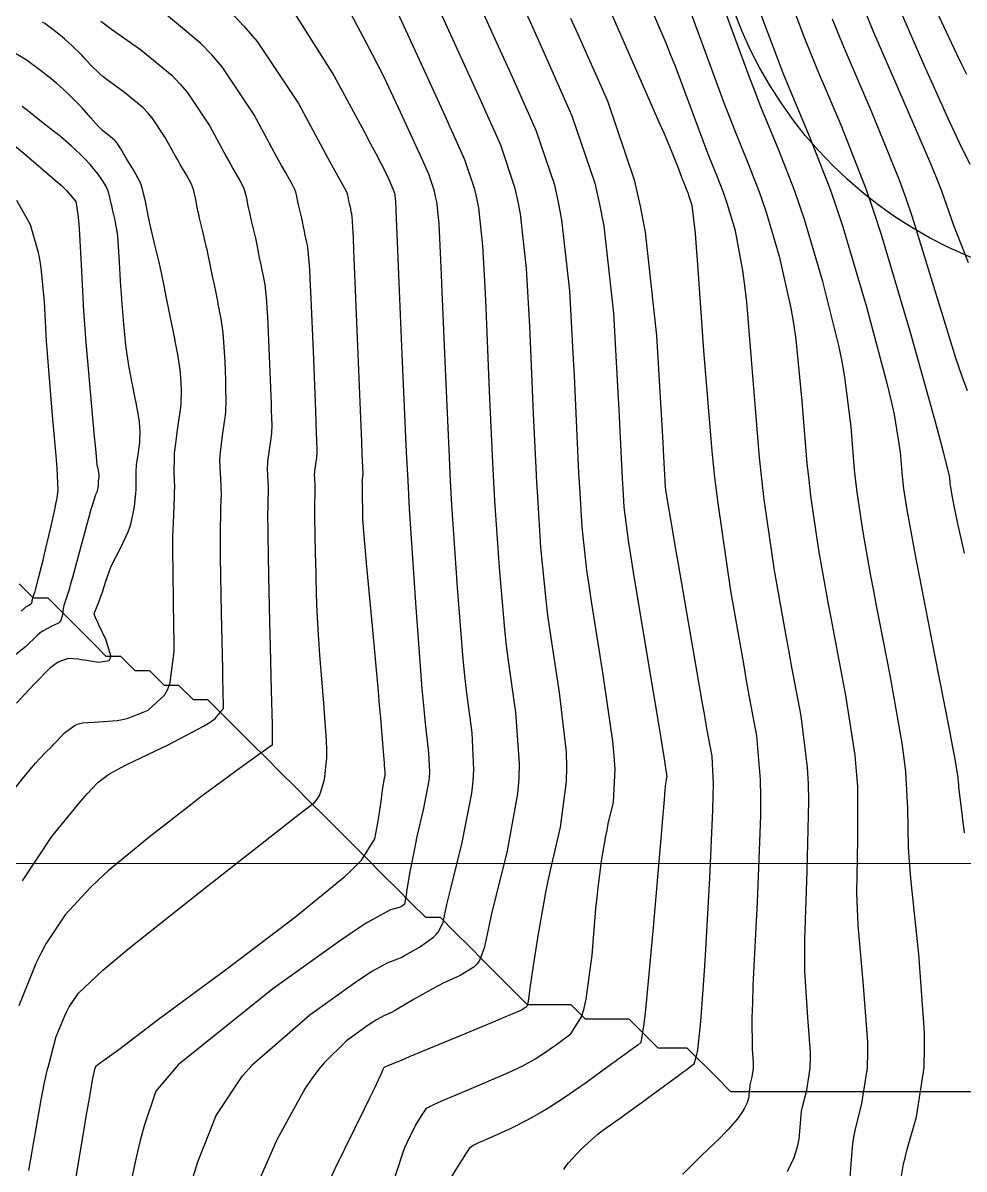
# Model space of a CAD drawing. Header units: metres. Extents: x 837117 to 838477, y 1189012 to 1191015.
# Drawn here: x 837595.3 to 837660.1, y 1189992.8 to 1190071.8 of the extents above; entities that cross this region are included whole.
import ezdxf

# ---------------------------------------------------------------- set-up
doc = ezdxf.new("R2010")
doc.units = ezdxf.units.M
doc.header["$LTSCALE"] = 0.3
for name, color, linetype in [('CIRCULOS', 60, 'Continuous'), ('COTAS 10', 1, 'Continuous'), ('COTAS INT', 252, 'Continuous')]:
    doc.layers.add(name, color=color, linetype=linetype)
doc.layers.add('COORD', color=7, linetype='Continuous', lineweight=20)
doc.layers.add('DRENAJE', color=5, linetype='Continuous', lineweight=25)

msp = doc.modelspace()

# ---------------------------------------------------------------- linework, layer by layer
at = {"layer": 'CIRCULOS'}
msp.add_circle((837671.564, 1190082.47), 29, dxfattribs=at)
at = {"layer": 'COORD'}
msp.add_line((837476.514, 1190013.872), (838476.514, 1190013.872), dxfattribs=at)
at = {"layer": 'COTAS 10'}
for points, elevation in [([(837645.565, 1190073.886), (837647.22, 1190069.439), (837647.652, 1190068.329), (837648.073, 1190067.271), (837649.5, 1190063.886), (837650.922, 1190060.244), (837651.34, 1190059.024), (837651.768, 1190057.713), (837653.403, 1190052.212), (837654.794, 1190046.967), (837655.069, 1190045.817), (837655.296, 1190044.799), (837655.72, 1190042.212), (837655.856, 1190040.548), (837655.903, 1190040.112), (837655.953, 1190039.686), (837656.167, 1190038.236), (837656.606, 1190035.862), (837656.799, 1190034.854), (837657.022, 1190033.693), (837658.086, 1190028.236), (837659.101, 1190023.019), (837659.294, 1190022.011), (837659.448, 1190021.191), (837659.689, 1190019.806), (837659.707, 1190019.472), (837659.721, 1190019.315), (837659.74, 1190019.13), (837659.839, 1190018.227), (837660.122, 1190015.996)], 1700), ([(837607.052, 1189992.287), (837607.382, 1189993.335), (837608.656, 1189996.525), (837610.454, 1189999.243), (837611.116, 1189999.995), (837611.121, 1190000), (837615.085, 1190003.454), (837618.164, 1190005.654), (837618.797, 1190006.084), (837619.336, 1190006.437), (837620.487, 1190007.065), (837621.142, 1190007.301), (837621.366, 1190007.406), (837621.609, 1190007.529), (837622.644, 1190008.118), (837623.596, 1190008.808), (837623.787, 1190008.994), (837623.946, 1190009.178), (837624.258, 1190009.826), (837624.525, 1190011.055), (837624.655, 1190011.605), (837624.809, 1190012.246), (837625.571, 1190015.318), (837626.237, 1190018.709), (837626.33, 1190019.55), (837626.385, 1190020.349), (837626.256, 1190022.882), (837625.866, 1190025.788), (837625.757, 1190026.823), (837625.648, 1190027.957), (837625.247, 1190032.882), (837624.873, 1190038.584), (837624.781, 1190040.207), (837624.693, 1190041.851), (837624.417, 1190047.948), (837624.202, 1190053.268), (837624.154, 1190054.421), (837624.109, 1190055.436), (837623.987, 1190057.948), (837623.822, 1190059.446), (837623.75, 1190059.822), (837623.668, 1190060.182), (837623.276, 1190061.341), (837622.697, 1190062.637), (837622.496, 1190063.083), (837622.277, 1190063.566), (837621.341, 1190065.625), (837620.178, 1190068.068), (837619.816, 1190068.794), (837619.436, 1190069.541), (837617.922, 1190072.416)], 1680), ([(837632.581, 1189992.797), (837632.716, 1189993.028), (837632.883, 1189993.268), (837633.757, 1189994.198), (837634.706, 1189995.04), (837634.921, 1189995.223), (837635.114, 1189995.385), (837635.64, 1189995.789), (837635.958, 1189996.003), (837636.02, 1189996.046), (837636.071, 1189996.08), (837636.163, 1189996.144), (837636.204, 1189996.174), (837636.223, 1189996.187), (837636.245, 1189996.203), (837636.351, 1189996.278), (837636.821, 1189996.619), (837637.073, 1189996.802), (837637.377, 1189997.024), (837638.915, 1189998.143), (837640.461, 1189999.274), (837640.771, 1189999.502), (837641.03, 1189999.694), (837641.429, 1190000), (837641.537, 1190000.083), (837641.711, 1190000.621), (837641.761, 1190000.908), (837641.811, 1190001.254), (837641.994, 1190003.002), (837642.205, 1190005.815), (837642.271, 1190006.833), (837642.342, 1190007.954), (837642.626, 1190012.866), (837642.836, 1190017.553), (837642.859, 1190018.532), (837642.867, 1190019.373), (837642.772, 1190021.262), (837642.422, 1190023.179), (837642.271, 1190024.038), (837642.095, 1190025.039), (837641.262, 1190029.84), (837640.435, 1190034.634), (837640.264, 1190035.631), (837640.117, 1190036.484), (837639.793, 1190038.371), (837639.66, 1190039.168), (837639.633, 1190039.334), (837639.612, 1190039.476), (837639.57, 1190039.793), (837639.559, 1190039.959), (837639.557, 1190040.006), (837639.554, 1190040.054), (837639.546, 1190040.231), (837639.454, 1190041.875), (837639.399, 1190042.847), (837639.331, 1190044.044), (837638.976, 1190050.231), (837638.189, 1190057.363), (837637.849, 1190059.154), (837637.456, 1190060.865), (837635.592, 1190066.384), (837633.561, 1190070.96), (837633.062, 1190072.076)], 1690), ([(837660.313, 1190068.204), (837659.955, 1190068.914), (837659.592, 1190069.652), (837658.247, 1190072.553)], 1710), ([(837595.328, 1190012.685), (837597.339, 1190015.729), (837599.093, 1190017.885), (837599.462, 1190018.323), (837599.781, 1190018.692), (837600.51, 1190019.454), (837600.873, 1190019.737), (837600.962, 1190019.804), (837601.044, 1190019.867), (837601.299, 1190020.054), (837602.057, 1190020.46), (837602.458, 1190020.66), (837602.941, 1190020.899), (837605.377, 1190022.081), (837607.767, 1190023.331), (837608.222, 1190023.614), (837608.587, 1190023.869), (837609.158, 1190024.56), (837609.127, 1190025.871), (837609.113, 1190026.518), (837609.097, 1190027.287), (837609.016, 1190031.086), (837608.949, 1190034.997), (837608.942, 1190035.835), (837608.939, 1190036.568), (837608.969, 1190038.334), (837609.001, 1190039.359), (837609, 1190039.625), (837608.994, 1190039.883), (837608.935, 1190040.753), (837608.905, 1190041.651), (837608.917, 1190041.927), (837608.938, 1190042.215), (837609.086, 1190043.355), (837609.25, 1190044.464), (837609.281, 1190044.732), (837609.305, 1190044.984), (837609.339, 1190045.755), (837609.321, 1190046.571), (837609.312, 1190046.852), (837609.302, 1190047.157), (837609.253, 1190048.454), (837609.176, 1190049.788), (837609.148, 1190050.115), (837609.118, 1190050.425), (837608.983, 1190051.389), (837608.833, 1190052.195), (837608.793, 1190052.404), (837608.753, 1190052.607), (837608.612, 1190053.288), (837608.474, 1190053.943), (837608.436, 1190054.13), (837608.398, 1190054.318), (837608.261, 1190055.017), (837608.099, 1190055.802), (837608.044, 1190056.046), (837607.986, 1190056.3), (837607.742, 1190057.311), (837607.501, 1190058.323), (837607.445, 1190058.577), (837607.394, 1190058.821), (837607.247, 1190059.608), (837607.081, 1190060.297), (837607.018, 1190060.478), (837606.947, 1190060.655), (837606.628, 1190061.26), (837606.176, 1190062.013), (837606.022, 1190062.283), (837605.855, 1190062.58), (837605.145, 1190063.873), (837604.234, 1190065.241), (837603.94, 1190065.585), (837603.628, 1190065.914), (837602.348, 1190066.973), (837601.139, 1190067.847), (837600.871, 1190068.058), (837600.633, 1190068.256), (837600.015, 1190068.858), (837599.563, 1190069.373), (837599.429, 1190069.514), (837599.292, 1190069.656), (837598.767, 1190070.165), (837598.225, 1190070.652), (837598.077, 1190070.779), (837597.93, 1190070.903), (837597.407, 1190071.323), (837596.862, 1190071.719), (837596.701, 1190071.828)], 1670)]:
    msp.add_lwpolyline(points, dxfattribs=dict(at, elevation=elevation))
at = {"layer": 'COTAS INT'}
for points, elevation in [([(837628.643, 1190075.376), (837630.335, 1190071.639), (837630.819, 1190070.564), (837631.308, 1190069.47), (837633.128, 1190065.376), (837634.698, 1190060.729), (837635.029, 1190059.288), (837635.316, 1190057.779), (837635.978, 1190051.775), (837636.286, 1190046.322), (837636.35, 1190045.162), (837636.404, 1190044.154), (837636.52, 1190041.775), (837636.582, 1190040.413), (837636.602, 1190040.046), (837636.622, 1190039.684), (837636.706, 1190038.411), (837636.998, 1190036.12), (837637.151, 1190035.116), (837637.335, 1190033.951), (837638.257, 1190028.411), (837639.155, 1190023.088), (837639.323, 1190022.062), (837639.457, 1190021.229), (837639.651, 1190019.836), (837639.621, 1190019.705), (837639.613, 1190019.669), (837639.606, 1190019.632), (837639.582, 1190019.496), (837639.553, 1190019.228), (837639.542, 1190019.108), (837639.529, 1190018.967), (837639.475, 1190018.29), (837639.321, 1190016.446), (837639.246, 1190015.569), (837639.156, 1190014.533), (837638.716, 1190009.468), (837638.264, 1190004.54), (837638.167, 1190003.591), (837638.083, 1190002.822), (837637.88, 1190001.542), (837637.661, 1190001.371), (837637.566, 1190001.3), (837637.456, 1190001.219), (837636.934, 1190000.844), (837636.276, 1190000.369), (837636.08, 1190000.226), (837635.878, 1190000.078), (837635.772, 1190000), (837635.098, 1189999.502), (837634.227, 1189998.868), (837633.967, 1189998.684), (837633.7, 1189998.497), (837632.667, 1189997.788), (837631.604, 1189997.097), (837631.318, 1189996.921), (837631.034, 1189996.752), (837630.039, 1189996.193), (837629.057, 1189995.693), (837628.781, 1189995.561), (837628.504, 1189995.432), (837627.491, 1189994.988), (837626.648, 1189994.613), (837626.478, 1189994.528), (837626.336, 1189994.451), (837626.053, 1189994.241), (837625.766, 1189993.786), (837625.621, 1189993.556), (837625.448, 1189993.279), (837624.585, 1189991.902)], 1688), ([(837620.838, 1189991.955), (837621.471, 1189993.866), (837621.638, 1189994.305), (837621.802, 1189994.705), (837622.365, 1189995.824), (837622.899, 1189996.676), (837622.974, 1189996.795), (837623.122, 1189997.03), (837623.625, 1189997.287), (837623.923, 1189997.421), (837624.291, 1189997.582), (837626.192, 1189998.387), (837628.184, 1189999.23), (837628.609, 1189999.414), (837628.978, 1189999.577), (837629.851, 1189999.988), (837629.872, 1190000), (837630.375, 1190000.283), (837630.524, 1190000.372), (837630.675, 1190000.465), (837631.236, 1190000.829), (837631.863, 1190001.265), (837632.057, 1190001.403), (837632.259, 1190001.548), (837633.061, 1190002.137), (837633.805, 1190003.358), (837633.971, 1190003.902), (837634.119, 1190004.535), (837634.511, 1190007.567), (837634.784, 1190010.782), (837634.858, 1190011.531), (837634.93, 1190012.219), (837635.185, 1190014.196), (837635.459, 1190015.755), (837635.543, 1190016.18), (837635.631, 1190016.603), (837635.98, 1190018.105), (837636.096, 1190020.376), (837636.037, 1190021.283), (837635.939, 1190022.311), (837635.256, 1190027.028), (837634.468, 1190031.911), (837634.303, 1190033.043), (837634.161, 1190034.079), (837633.841, 1190037.028), (837633.685, 1190039.409), (837633.646, 1190040.087), (837633.61, 1190040.773), (837633.354, 1190046.432), (837633.301, 1190047.477), (837633.242, 1190048.601), (837632.98, 1190053.318), (837632.442, 1190058.196), (837632.21, 1190059.421), (837631.94, 1190060.592), (837630.665, 1190064.367), (837629.055, 1190067.981), (837628.575, 1190069.051), (837628.08, 1190070.15), (837626.166, 1190074.367)], 1686), ([(837647.624, 1190074.758), (837649.14, 1190070.727), (837649.572, 1190069.637), (837650.009, 1190068.558), (837651.633, 1190064.758), (837653.374, 1190060.299), (837653.886, 1190058.805), (837654.41, 1190057.199), (837656.411, 1190050.463), (837658.093, 1190044.386), (837658.415, 1190043.195), (837658.676, 1190042.217), (837659.103, 1190040.463), (837659.132, 1190040.115), (837659.142, 1190040.023), (837659.152, 1190039.934), (837659.197, 1190039.63), (837659.294, 1190039.108), (837659.337, 1190038.882), (837659.388, 1190038.619), (837659.63, 1190037.375), (837660.121, 1190035.258)], 1702), ([(837640.702, 1190074.159), (837642.141, 1190070.217), (837643.636, 1190066.151), (837643.985, 1190065.231), (837644.307, 1190064.4), (837645.235, 1190062.141), (837646.019, 1190060.135), (837646.249, 1190059.462), (837646.485, 1190058.74), (837647.386, 1190055.708), (837648.197, 1190052.13), (837648.377, 1190051.062), (837648.537, 1190049.961), (837648.953, 1190045.708), (837649.305, 1190041.415), (837649.426, 1190040.289), (837649.556, 1190039.19), (837650.107, 1190035.446), (837650.765, 1190031.743), (837650.963, 1190030.669), (837651.167, 1190029.575), (837651.96, 1190025.446), (837652.594, 1190021.327), (837652.699, 1190020.238), (837652.772, 1190019.171), (837652.78, 1190015.505), (837652.722, 1190011.822), (837652.755, 1190010.745), (837652.808, 1190009.644), (837653.176, 1190005.457), (837653.466, 1190001.568), (837653.47, 1190000.653), (837653.448, 1190000), (837653.441, 1189999.809), (837653.063, 1189997.346), (837652.587, 1189995.489), (837652.497, 1189995.027), (837652.425, 1189994.587), (837652.316, 1189993.186), (837652.223, 1189991.911)], 1696), ([(837595.742, 1189992.73), (837596.604, 1189997.608), (837596.816, 1189998.671), (837597.015, 1189999.609), (837597.118, 1190000), (837597.633, 1190001.954), (837598.197, 1190003.346), (837598.361, 1190003.682), (837598.528, 1190003.997), (837599.162, 1190004.956), (837600.845, 1190006.524), (837601.675, 1190007.222), (837602.662, 1190008.035), (837607.537, 1190011.927), (837612.34, 1190015.697), (837613.28, 1190016.433), (837614.052, 1190017.037), (837615.433, 1190018.106), (837615.708, 1190018.467), (837615.782, 1190018.624), (837615.855, 1190018.806), (837616.111, 1190019.666), (837616.252, 1190021.138), (837616.253, 1190021.704), (837616.236, 1190022.34), (837616.036, 1190025.211), (837615.778, 1190028.223), (837615.725, 1190028.948), (837615.679, 1190029.625), (837615.58, 1190031.675), (837615.534, 1190033.447), (837615.521, 1190033.948), (837615.509, 1190034.455), (837615.468, 1190036.322), (837615.44, 1190037.936), (837615.437, 1190038.282), (837615.436, 1190038.584), (837615.448, 1190039.312), (837615.461, 1190039.735), (837615.461, 1190039.845), (837615.458, 1190039.952), (837615.434, 1190040.311), (837615.422, 1190040.681), (837615.427, 1190040.795), (837615.436, 1190040.914), (837615.497, 1190041.384), (837615.564, 1190041.842), (837615.577, 1190041.953), (837615.587, 1190042.057), (837615.601, 1190042.375), (837615.558, 1190043.581), (837615.533, 1190044.245), (837615.501, 1190045.051), (837615.336, 1190049.157), (837615.159, 1190053.284), (837615.119, 1190054.105), (837615.083, 1190054.786), (837614.987, 1190056.082), (837614.919, 1190056.449), (837614.9, 1190056.544), (837614.882, 1190056.636), (837614.818, 1190056.946), (837614.755, 1190057.244), (837614.721, 1190057.414), (837614.658, 1190057.732), (837614.584, 1190058.09), (837614.56, 1190058.201), (837614.533, 1190058.316), (837614.422, 1190058.776), (837614.312, 1190059.237), (837614.287, 1190059.353), (837614.264, 1190059.463), (837614.197, 1190059.822), (837614.121, 1190060.135), (837614.093, 1190060.218), (837614.06, 1190060.298), (837613.915, 1190060.574), (837613.406, 1190061.479), (837613.144, 1190061.956), (837612.83, 1190062.532), (837611.259, 1190065.432), (837609.06, 1190068.734), (837608.35, 1190069.564), (837607.596, 1190070.357), (837604.507, 1190072.915)], 1674), ([(837620.731, 1190073.358), (837622.35, 1190069.854), (837623.989, 1190066.248), (837624.372, 1190065.401), (837624.724, 1190064.62), (837625.739, 1190062.35), (837626.425, 1190060.319), (837626.57, 1190059.689), (837626.695, 1190059.029), (837626.985, 1190056.404), (837627.153, 1190053.158), (837627.203, 1190052.106), (837627.253, 1190050.989), (837627.443, 1190046.404), (837627.665, 1190041.491), (837627.736, 1190040.167), (837627.81, 1190038.859), (837628.111, 1190034.264), (837628.485, 1190029.998), (837628.606, 1190028.896), (837628.734, 1190027.829), (837629.256, 1190024.264), (837629.508, 1190020.757), (837629.465, 1190019.727), (837629.374, 1190018.671), (837628.638, 1190014.644), (837627.76, 1190011.078), (837627.579, 1190010.313), (837627.425, 1190009.644), (837627.093, 1190008.033), (837626.746, 1190007.15), (837626.581, 1190006.941), (837626.387, 1190006.747), (837625.441, 1190006.173), (837624.262, 1190005.632), (837623.922, 1190005.459), (837623.576, 1190005.276), (837622.275, 1190004.528), (837621.147, 1190003.862), (837620.909, 1190003.73), (837620.705, 1190003.621), (837620.236, 1190003.414), (837619.679, 1190003.11), (837619.419, 1190002.94), (837619.113, 1190002.732), (837617.625, 1190001.669), (837616.07, 1190000.143), (837615.97, 1190000), (837615.8, 1189999.829), (837615.282, 1189999.131), (837614.758, 1189998.351), (837612.817, 1189994.854), (837611.079, 1189990.868)], 1682), ([(837623.689, 1190073.359), (837625.824, 1190068.661), (837626.331, 1190067.538), (837626.803, 1190066.492), (837628.202, 1190063.359), (837629.183, 1190060.455), (837629.39, 1190059.555), (837629.569, 1190058.613), (837629.983, 1190054.861), (837630.198, 1190050.879), (837630.252, 1190049.792), (837630.303, 1190048.711), (837630.469, 1190044.861), (837630.638, 1190041.132), (837630.691, 1190040.127), (837630.748, 1190039.134), (837630.976, 1190035.646), (837631.323, 1190032.038), (837631.454, 1190030.969), (837631.601, 1190029.87), (837632.256, 1190025.646), (837632.724, 1190021.534), (837632.751, 1190020.505), (837632.735, 1190019.524), (837632.309, 1190016.374), (837631.642, 1190013.5), (837631.473, 1190012.692), (837631.312, 1190011.878), (837630.788, 1190008.895), (837630.399, 1190006.395), (837630.322, 1190005.886), (837630.259, 1190005.456), (837630.142, 1190004.565), (837630.102, 1190004.252), (837630.087, 1190004.187), (837630.07, 1190004.131), (837629.993, 1190004.005), (837629.91, 1190003.944), (837629.889, 1190003.929), (837629.869, 1190003.915), (837629.805, 1190003.87), (837629.747, 1190003.833), (837629.731, 1190003.823), (837629.716, 1190003.814), (837629.662, 1190003.784), (837628.899, 1190003.46), (837628.436, 1190003.266), (837627.865, 1190003.027), (837624.894, 1190001.786), (837621.934, 1190000.55), (837621.369, 1190000.314), (837620.914, 1190000.123), (837620.621, 1190000), (837620.191, 1189999.819), (837620.181, 1189999.804), (837620.177, 1189999.797), (837620.171, 1189999.788), (837620.144, 1189999.745), (837620.11, 1189999.677), (837620.1, 1189999.652), (837620.09, 1189999.626), (837620.051, 1189999.509), (837619.531, 1189998.408), (837619.217, 1189997.761), (837618.83, 1189996.965), (837616.817, 1189992.853), (837614.715, 1189988.279)], 1684), ([(837635.569, 1190073.003), (837637.393, 1190068.89), (837639.096, 1190065.007), (837639.447, 1190064.192), (837639.747, 1190063.49), (837640.397, 1190061.894), (837640.674, 1190061.14), (837640.739, 1190060.969), (837640.798, 1190060.815), (837640.97, 1190060.397), (837641.116, 1190060.025), (837641.158, 1190059.9), (837641.202, 1190059.766), (837641.369, 1190059.205), (837641.6, 1190057.292), (837641.684, 1190056.307), (837641.777, 1190055.124), (837642.185, 1190049.205), (837642.754, 1190042.281), (837642.948, 1190040.465), (837643.158, 1190038.693), (837644.047, 1190032.657), (837644.925, 1190027.625), (837645.127, 1190026.485), (837645.312, 1190025.456), (837645.835, 1190022.657), (837646.088, 1190019.635), (837646.104, 1190018.465), (837646.096, 1190017.151), (837645.87, 1190011.203), (837645.588, 1190005.462), (837645.545, 1190004.278), (837645.516, 1190003.269), (837645.538, 1190001.093), (837645.606, 1190000.173), (837645.607, 1190000), (837645.607, 1189999.956), (837645.601, 1189999.756), (837645.511, 1189999.174), (837645.398, 1189998.734), (837645.377, 1189998.625), (837645.36, 1189998.521), (837645.334, 1189998.189), (837645.312, 1189997.887), (837645.298, 1189997.802), (837645.28, 1189997.716), (837645.183, 1189997.401), (837645.007, 1189997.035), (837644.938, 1189996.917), (837644.861, 1189996.793), (837644.512, 1189996.286), (837643.885, 1189995.562), (837643.633, 1189995.3), (837643.347, 1189995.012), (837642.03, 1189993.752), (837640.76, 1189992.475)], 1692), ([(837647.969, 1189992.672), (837648.43, 1189993.627), (837648.682, 1189994.453), (837648.73, 1189994.677), (837648.768, 1189994.899), (837648.825, 1189995.687), (837648.893, 1189996.554), (837648.937, 1189996.826), (837648.993, 1189997.112), (837649.287, 1189998.26), (837649.521, 1189999.783), (837649.528, 1190000), (837649.539, 1190000.305), (837649.536, 1190000.87), (837649.357, 1190003.275), (837649.162, 1190006.456), (837649.15, 1190007.512), (837649.155, 1190008.642), (837649.325, 1190013.354), (837649.434, 1190018.161), (837649.401, 1190019.351), (837649.341, 1190020.481), (837648.897, 1190024.052), (837648.24, 1190027.515), (837648.045, 1190028.577), (837647.845, 1190029.684), (837647.077, 1190034.052), (837646.357, 1190038.941), (837646.187, 1190040.377), (837646.03, 1190041.848), (837645.569, 1190047.456), (837645.157, 1190052.542), (837645.03, 1190053.684), (837644.898, 1190054.711), (837644.377, 1190057.456), (837643.844, 1190059.253), (837643.704, 1190059.681), (837643.567, 1190060.08), (837643.103, 1190061.269), (837642.553, 1190062.608), (837642.362, 1190063.1), (837642.155, 1190063.646), (837641.269, 1190066.055), (837640.225, 1190068.825), (837639.918, 1190069.597), (837639.603, 1190070.371), (837638.401, 1190073.188)], 1694), ([(837655.796, 1189992.222), (837655.954, 1189993.189), (837656.054, 1189993.612), (837656.18, 1189994.103), (837656.839, 1189996.432), (837657.362, 1189999.835), (837657.368, 1190000), (837657.402, 1190001.002), (837657.396, 1190002.265), (837656.996, 1190007.639), (837656.455, 1190012.831), (837656.36, 1190013.979), (837656.29, 1190015.003), (837656.234, 1190017.656), (837656.11, 1190020.181), (837655.996, 1190021.124), (837655.847, 1190022.173), (837655.023, 1190026.841), (837654.095, 1190031.634), (837653.881, 1190032.762), (837653.686, 1190033.802), (837653.137, 1190036.841), (837652.755, 1190039.438), (837652.664, 1190040.2), (837652.581, 1190040.981), (837652.336, 1190043.96), (837651.917, 1190047.38), (837651.723, 1190048.44), (837651.495, 1190049.548), (837650.394, 1190053.96), (837649.127, 1190058.226), (837648.795, 1190059.243), (837648.471, 1190060.189), (837647.368, 1190063.014), (837646.137, 1190065.983), (837645.732, 1190067.02), (837645.299, 1190068.151), (837643.506, 1190073.014)], 1698), ([(837660.538, 1190062.011), (837659.797, 1190063.505), (837659.478, 1190064.188), (837659.111, 1190064.987), (837657.375, 1190068.848), (837655.576, 1190072.967)], 1708), ([(837600.71, 1190071.881), (837601.049, 1190071.625), (837601.451, 1190071.331), (837603.427, 1190069.944), (837605.612, 1190068.135), (837606.145, 1190067.574), (837606.647, 1190066.988), (837608.202, 1190064.653), (837609.342, 1190062.556), (837609.583, 1190062.12), (837609.791, 1190061.746), (837610.271, 1190060.917), (837610.503, 1190060.477), (837610.555, 1190060.348), (837610.601, 1190060.216), (837610.722, 1190059.715), (837610.829, 1190059.142), (837610.866, 1190058.965), (837610.907, 1190058.78), (837611.082, 1190058.044), (837611.26, 1190057.308), (837611.302, 1190057.123), (837611.342, 1190056.946), (837611.46, 1190056.375), (837611.559, 1190055.866), (837611.587, 1190055.729), (837611.614, 1190055.594), (837611.715, 1190055.117), (837611.817, 1190054.622), (837611.847, 1190054.474), (837611.876, 1190054.322), (837611.985, 1190053.736), (837612.1, 1190052.605), (837612.134, 1190052.11), (837612.167, 1190051.536), (837612.295, 1190048.806), (837612.402, 1190046.104), (837612.422, 1190045.548), (837612.44, 1190045.076), (837612.47, 1190044.065), (837612.446, 1190043.52), (837612.429, 1190043.343), (837612.407, 1190043.153), (837612.291, 1190042.37), (837612.187, 1190041.565), (837612.172, 1190041.361), (837612.164, 1190041.166), (837612.185, 1190040.532), (837612.226, 1190039.918), (837612.23, 1190039.735), (837612.231, 1190039.547), (837612.209, 1190038.823), (837612.188, 1190037.576), (837612.19, 1190037.058), (837612.195, 1190036.466), (837612.242, 1190033.704), (837612.313, 1190030.515), (837612.333, 1190029.653), (837612.354, 1190028.8), (837612.433, 1190025.797), (837612.492, 1190023.427), (837612.501, 1190022.974), (837612.507, 1190022.608), (837612.499, 1190022.021), (837612.137, 1190021.768), (837611.919, 1190021.613), (837611.65, 1190021.422), (837610.254, 1190020.428), (837608.247, 1190018.951), (837607.593, 1190018.456), (837606.896, 1190017.924), (837604.023, 1190015.691), (837601.221, 1190013.364), (837600.568, 1190012.773), (837599.969, 1190012.204), (837598.251, 1190010.343), (837596.928, 1190008.341), (837596.578, 1190007.684), (837596.236, 1190006.982), (837595.061, 1190004.078)], 1672), ([(837609.58, 1190072.578), (837610.555, 1190071.553), (837611.473, 1190070.481), (837614.316, 1190066.212), (837616.317, 1190062.509), (837616.705, 1190061.793), (837617.021, 1190061.212), (837617.559, 1190060.23), (837617.617, 1190060.12), (837617.63, 1190060.087), (837617.642, 1190060.054), (837617.672, 1190059.929), (837617.699, 1190059.785), (837617.708, 1190059.74), (837617.718, 1190059.694), (837617.762, 1190059.509), (837617.807, 1190059.325), (837617.817, 1190059.278), (837617.827, 1190059.234), (837617.857, 1190059.09), (837617.882, 1190058.963), (837617.889, 1190058.928), (837617.896, 1190058.894), (837617.921, 1190058.775), (837617.947, 1190058.65), (837617.954, 1190058.613), (837617.961, 1190058.575), (837617.989, 1190058.428), (837618.065, 1190056.966), (837618.104, 1190056.099), (837618.15, 1190055.032), (837618.378, 1190049.508), (837618.6, 1190043.999), (837618.643, 1190042.941), (837618.677, 1190042.085), (837618.732, 1190040.684), (837618.728, 1190040.593), (837618.725, 1190040.563), (837618.721, 1190040.531), (837618.702, 1190040.399), (837618.684, 1190040.263), (837618.682, 1190040.229), (837618.68, 1190040.196), (837618.684, 1190040.09), (837618.691, 1190039.986), (837618.692, 1190039.955), (837618.692, 1190039.924), (837618.688, 1190039.802), (837618.684, 1190039.592), (837618.685, 1190039.505), (837618.686, 1190039.405), (837618.693, 1190038.94), (837618.705, 1190038.401), (837618.713, 1190038.111), (837618.726, 1190037.6), (837618.833, 1190036.162), (837618.896, 1190035.433), (837618.973, 1190034.561), (837619.372, 1190030.214), (837619.785, 1190025.718), (837619.872, 1190024.751), (837619.947, 1190023.905), (837620.117, 1190021.852), (837620.195, 1190020.816), (837620.211, 1190020.61), (837620.224, 1190020.439), (837620.255, 1190020.117), (837620.26, 1190020.014), (837620.258, 1190019.982), (837620.254, 1190019.947), (837620.227, 1190019.809), (837620.193, 1190019.666), (837620.185, 1190019.628), (837620.177, 1190019.591), (837620.154, 1190019.466), (837620.114, 1190019.195), (837620.096, 1190019.066), (837620.075, 1190018.914), (837619.974, 1190018.172), (837619.836, 1190017.23), (837619.792, 1190016.952), (837619.745, 1190016.667), (837619.552, 1190015.577), (837618.592, 1190014.06), (837618.061, 1190013.506), (837617.415, 1190012.893), (837614.126, 1190010.196), (837610.221, 1190007.241), (837609.187, 1190006.466), (837608.174, 1190005.71), (837604.684, 1190003.134), (837601.954, 1190001.037), (837600.499, 1190000), (837600.333, 1189999.866), (837600.271, 1189999.679), (837600.25, 1189999.598), (837600.228, 1189999.505), (837600.134, 1189999.062), (837599.849, 1189997.43), (837599.707, 1189996.587), (837599.538, 1189995.573), (837598.696, 1189990.5)], 1676), ([(837614.052, 1190072.382), (837616.751, 1190068.144), (837618.848, 1190064.241), (837619.271, 1190063.448), (837619.625, 1190062.778), (837620.333, 1190061.396), (837620.565, 1190060.885), (837620.619, 1190060.765), (837620.669, 1190060.654), (837620.813, 1190060.333), (837620.91, 1190060.045), (837620.931, 1190059.956), (837620.948, 1190059.863), (837620.989, 1190059.491), (837621.065, 1190057.715), (837621.104, 1190056.736), (837621.152, 1190055.546), (837621.391, 1190049.491), (837621.721, 1190042.21), (837621.825, 1190040.248), (837621.936, 1190038.309), (837622.382, 1190031.5), (837622.81, 1190025.916), (837622.909, 1190024.749), (837622.999, 1190023.748), (837623.255, 1190021.5), (837623.323, 1190020.182), (837623.294, 1190019.766), (837623.245, 1190019.328), (837622.899, 1190017.564), (837622.463, 1190015.731), (837622.358, 1190015.25), (837622.26, 1190014.781), (837621.96, 1190013.181), (837621.75, 1190011.931), (837621.709, 1190011.681), (837621.674, 1190011.474), (837621.61, 1190011.073), (837621.453, 1190010.938), (837621.359, 1190010.898), (837621.244, 1190010.856), (837620.649, 1190010.695), (837618.959, 1190009.755), (837618.153, 1190009.223), (837617.201, 1190008.572), (837612.545, 1190005.239), (837606.036, 1190000), (837604.494, 1189998.195), (837603.686, 1189995.802), (837603.422, 1189994.793), (837603.14, 1189993.634), (837601.975, 1189988.195)], 1678), ([(837660.356, 1190046.433), (837659.968, 1190047.477), (837659.576, 1190048.601), (837658.135, 1190053.318), (837656.576, 1190058.39), (837656.11, 1190059.737), (837655.629, 1190061.06), (837653.765, 1190065.63), (837651.946, 1190069.846), (837651.492, 1190070.945), (837651.061, 1190072.015)], 1704), ([(837653.412, 1190072.254), (837653.882, 1190071.134), (837655.897, 1190066.502), (837657.812, 1190062.075), (837658.218, 1190061.084), (837658.571, 1190060.195), (837659.395, 1190057.833), (837660.404, 1190055.267)], 1706), ([(837594.549, 1190018.768), (837595.709, 1190020.189), (837595.971, 1190020.499), (837596.209, 1190020.774), (837596.855, 1190021.465), (837597.356, 1190021.959), (837597.503, 1190022.11), (837597.652, 1190022.267), (837598.218, 1190022.881), (837598.934, 1190023.394), (837599.178, 1190023.487), (837599.442, 1190023.558), (837600.56, 1190023.635), (837601.841, 1190023.719), (837602.208, 1190023.794), (837602.579, 1190023.892), (837603.963, 1190024.432), (837605.099, 1190025.47), (837605.314, 1190025.882), (837605.486, 1190026.347), (837605.748, 1190028.475), (837605.725, 1190030.807), (837605.717, 1190031.401), (837605.709, 1190031.974), (837605.676, 1190033.854), (837605.662, 1190035.521), (837605.666, 1190035.959), (837605.673, 1190036.386), (837605.73, 1190037.844), (837605.783, 1190039.145), (837605.788, 1190039.474), (837605.79, 1190039.789), (837605.764, 1190040.812), (837605.767, 1190041.828), (837605.787, 1190042.137), (837605.816, 1190042.46), (837605.99, 1190043.728), (837606.172, 1190044.971), (837606.206, 1190045.278), (837606.232, 1190045.569), (837606.267, 1190046.485), (837606.218, 1190047.352), (837606.192, 1190047.612), (837606.16, 1190047.881), (837605.999, 1190048.923), (837605.832, 1190049.849), (837605.797, 1190050.045), (837605.765, 1190050.214), (837605.69, 1190050.606), (837605.627, 1190050.906), (837605.603, 1190051.018), (837605.577, 1190051.142), (837605.458, 1190051.693), (837605.314, 1190052.379), (837605.272, 1190052.588), (837605.229, 1190052.806), (837605.063, 1190053.659), (837604.856, 1190054.659), (837604.787, 1190054.968), (837604.713, 1190055.292), (837604.402, 1190056.578), (837604.095, 1190057.866), (837604.024, 1190058.19), (837603.959, 1190058.5), (837603.772, 1190059.502), (837603.561, 1190060.378), (837603.48, 1190060.608), (837603.39, 1190060.834), (837602.984, 1190061.604), (837602.561, 1190062.28), (837602.461, 1190062.446), (837602.367, 1190062.603), (837602.089, 1190063.094), (837601.821, 1190063.495), (837601.735, 1190063.596), (837601.643, 1190063.692), (837601.268, 1190064.003), (837600.827, 1190064.363), (837600.694, 1190064.491), (837600.556, 1190064.63), (837600.019, 1190065.235), (837599.42, 1190065.917), (837599.244, 1190066.104), (837599.062, 1190066.292), (837598.366, 1190066.967), (837597.648, 1190067.611), (837597.452, 1190067.78), (837597.257, 1190067.944), (837596.563, 1190068.501), (837595.841, 1190069.027), (837595.628, 1190069.171), (837595.409, 1190069.314), (837594.571, 1190069.828)], 1668), ([(837594.906, 1190024.917), (837596.134, 1190026.251), (837597.268, 1190027.386), (837597.533, 1190027.6), (837597.777, 1190027.77), (837598.48, 1190028.025), (837599.141, 1190027.964), (837599.358, 1190027.936), (837599.59, 1190027.903), (837600.55, 1190027.743), (837601.272, 1190027.857), (837601.355, 1190027.996), (837601.385, 1190028.183), (837601.071, 1190029.249), (837600.551, 1190030.362), (837600.452, 1190030.578), (837600.372, 1190030.755), (837600.247, 1190031.06), (837600.295, 1190031.206), (837600.324, 1190031.282), (837600.359, 1190031.373), (837600.545, 1190031.829), (837600.763, 1190032.395), (837600.818, 1190032.556), (837600.872, 1190032.719), (837601.048, 1190033.32), (837601.302, 1190034.04), (837601.404, 1190034.278), (837601.521, 1190034.531), (837602.059, 1190035.583), (837602.589, 1190036.724), (837602.701, 1190037.034), (837602.798, 1190037.341), (837603.021, 1190038.428), (837603.116, 1190039.387), (837603.131, 1190039.614), (837603.142, 1190039.824), (837603.144, 1190040.443), (837603.146, 1190040.997), (837603.157, 1190041.166), (837603.172, 1190041.342), (837603.267, 1190042.033), (837603.367, 1190042.712), (837603.385, 1190042.879), (837603.399, 1190043.038), (837603.418, 1190043.537), (837603.392, 1190044.01), (837603.377, 1190044.152), (837603.36, 1190044.299), (837603.272, 1190044.867), (837603.163, 1190045.463), (837603.131, 1190045.626), (837603.1, 1190045.789), (837602.982, 1190046.373), (837602.858, 1190046.98), (837602.823, 1190047.157), (837602.787, 1190047.339), (837602.654, 1190048.03), (837602.515, 1190048.929), (837602.476, 1190049.242), (837602.436, 1190049.582), (837602.289, 1190051.041), (837602.153, 1190052.687), (837602.121, 1190053.145), (837602.092, 1190053.605), (837602.003, 1190055.274), (837601.909, 1190056.754), (837601.875, 1190057.096), (837601.839, 1190057.407), (837601.68, 1190058.281), (837601.519, 1190058.92), (837601.48, 1190059.082), (837601.444, 1190059.239), (837601.336, 1190059.752), (837601.203, 1190060.218), (837601.151, 1190060.345), (837601.093, 1190060.471), (837600.83, 1190060.919), (837600.513, 1190061.356), (837600.422, 1190061.475), (837600.329, 1190061.593), (837599.981, 1190062.011), (837599.56, 1190062.46), (837599.422, 1190062.598), (837599.274, 1190062.74), (837598.661, 1190063.302), (837597.923, 1190063.934), (837597.696, 1190064.122), (837597.459, 1190064.315), (837596.52, 1190065.056), (837595.659, 1190065.726), (837595.47, 1190065.874), (837595.304, 1190066.005)], 1666), ([(837593.17, 1190064.6), (837595.442, 1190062.765), (837597.574, 1190060.944), (837597.994, 1190060.561), (837598.341, 1190060.231), (837598.98, 1190059.479), (837599.133, 1190058.561), (837599.173, 1190058.126), (837599.213, 1190057.613), (837599.351, 1190055.108), (837599.526, 1190051.935), (837599.589, 1190051), (837599.659, 1190050.041), (837599.967, 1190046.375), (837600.252, 1190043.276), (837600.309, 1190042.674), (837600.356, 1190042.183), (837600.442, 1190041.338), (837600.465, 1190041.223), (837600.47, 1190041.193), (837600.476, 1190041.163), (837600.497, 1190041.062), (837600.517, 1190040.965), (837600.522, 1190040.938), (837600.527, 1190040.91), (837600.545, 1190040.811), (837600.56, 1190040.716), (837600.563, 1190040.692), (837600.565, 1190040.668), (837600.57, 1190040.59), (837600.567, 1190040.506), (837600.564, 1190040.48), (837600.561, 1190040.452), (837600.545, 1190040.339), (837600.529, 1190040.224), (837600.526, 1190040.194), (837600.524, 1190040.166), (837600.524, 1190039.971), (837600.522, 1190039.936), (837600.519, 1190039.898), (837600.504, 1190039.738), (837600.466, 1190039.557), (837600.45, 1190039.506), (837600.432, 1190039.454), (837600.343, 1190039.264), (837600.124, 1190038.601), (837600.023, 1190038.252), (837599.904, 1190037.83), (837599.33, 1190035.709), (837598.751, 1190033.562), (837598.628, 1190033.125), (837598.523, 1190032.755), (837598.28, 1190031.988), (837598.167, 1190031.639), (837598.143, 1190031.534), (837598.122, 1190031.424), (837598.075, 1190030.997), (837597.947, 1190030.602), (837597.876, 1190030.513), (837597.789, 1190030.434), (837597.345, 1190030.219), (837596.734, 1190029.908), (837596.543, 1190029.766), (837596.341, 1190029.601), (837595.529, 1190028.806), (837594.317, 1190027.827)], 1664), ([(837594.914, 1190059.553), (837595.841, 1190057.876), (837596.38, 1190056.05), (837596.492, 1190055.487), (837596.588, 1190054.899), (837596.802, 1190052.567), (837596.956, 1190049.847), (837597.014, 1190049.014), (837597.079, 1190048.145), (837597.369, 1190044.721), (837597.631, 1190041.707), (837597.678, 1190041.098), (837597.714, 1190040.586), (837597.753, 1190039.553), (837597.651, 1190038.908), (837597.599, 1190038.641), (837597.536, 1190038.336), (837597.222, 1190036.916), (837596.863, 1190035.381), (837596.771, 1190035.003), (837596.684, 1190034.645), (837596.398, 1190033.524), (837596.18, 1190032.713), (837596.135, 1190032.55), (837596.097, 1190032.414), (837596.015, 1190032.147), (837595.983, 1190032.048), (837595.976, 1190032.018), (837595.97, 1190031.988), (837595.957, 1190031.866), (837595.921, 1190031.755), (837595.9, 1190031.73), (837595.876, 1190031.707), (837595.75, 1190031.646), (837595.577, 1190031.558), (837595.523, 1190031.518), (837595.466, 1190031.471), (837595.236, 1190031.246)], 1662)]:
    msp.add_lwpolyline(points, dxfattribs=dict(at, elevation=elevation))
at = {"layer": 'DRENAJE'}
msp.add_polyline3d([(837678.055, 1189998.153, 0), (837644.067, 1189998.153, 0), (837643.067, 1189999.153, 0), (837641.068, 1190001.152, 0), (837639.068, 1190001.152, 0), (837638.069, 1190002.152, 0), (837637.069, 1190003.151, 0), (837634.07, 1190003.151, 0), (837633.07, 1190004.151, 0), (837630.071, 1190004.151, 0), (837629.072, 1190005.151, 0), (837628.072, 1190006.15, 0), (837627.072, 1190007.15, 0), (837626.073, 1190008.15, 0), (837625.073, 1190009.149, 0), (837624.073, 1190010.149, 0), (837623.074, 1190010.149, 0), (837622.074, 1190011.149, 0), (837621.075, 1190012.148, 0), (837620.075, 1190013.148, 0), (837619.075, 1190014.148, 0), (837617.076, 1190016.147, 0), (837616.076, 1190017.147, 0), (837615.077, 1190018.146, 0), (837614.077, 1190019.146, 0), (837613.077, 1190020.146, 0), (837612.078, 1190021.145, 0), (837611.078, 1190022.145, 0), (837610.078, 1190023.145, 0), (837609.079, 1190024.144, 0), (837608.079, 1190025.144, 0), (837607.079, 1190025.144, 0), (837606.08, 1190026.144, 0), (837605.08, 1190026.144, 0), (837604.08, 1190027.143, 0), (837603.081, 1190027.143, 0), (837602.081, 1190028.143, 0), (837601.081, 1190028.143, 0), (837600.082, 1190029.143, 0), (837599.082, 1190030.142, 0), (837598.082, 1190031.142, 0), (837597.083, 1190032.142, 0), (837596.083, 1190032.142, 0), (837595.083, 1190033.141, 0)], dxfattribs=at)

doc.saveas('drawing.dxf')
